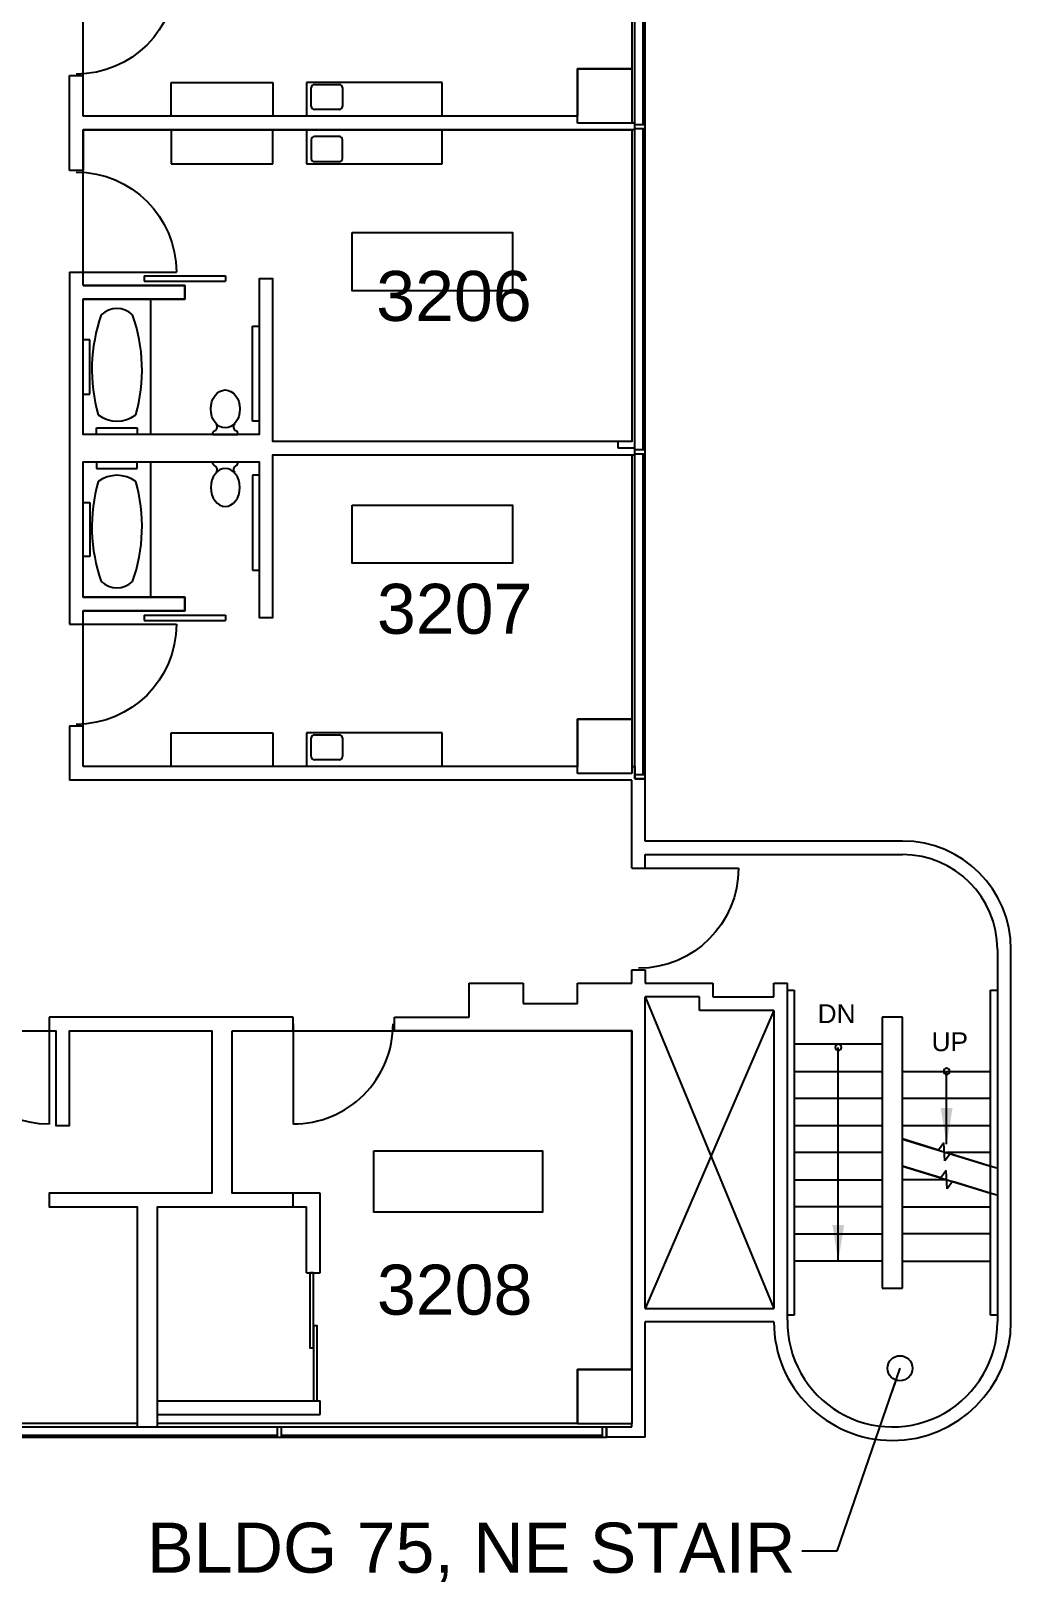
# Model space of a CAD drawing. Extents: x 338 to 7662, y 1527 to 4766.
# Drawn here: x 7192 to 7662, y 1643 to 2387 of the extents above; entities that cross this region are included whole.
import ezdxf

# ---------------------------------------------------------------- set-up
doc = ezdxf.new("R2010")
doc.units = 0
doc.header["$LTSCALE"] = 150
doc.header["$MEASUREMENT"] = 0
doc.layers.get('0').update_dxf_attribs({"linetype": 'CONTINUOUS'})
for name, color, linetype in [('A-ANNO-TEXT', 4, 'CONTINUOUS'), ('A-ANNO-TEXT-STAIR', 4, 'CONTINUOUS'), ('A-ANNO-TX192', 4, 'CONTINUOUS'), ('A-COLS', 5, 'CONTINUOUS'), ('A-DOOR', 2, 'CONTINUOUS'), ('A-FLOR-CASE', 3, 'CONTINUOUS'), ('A-FLOR-PFIX', 2, 'CONTINUOUS'), ('A-FLOR-STRS', 2, 'CONTINUOUS'), ('A-GLAZ', 2, 'CONTINUOUS'), ('A-GLAZ-SILL', 1, 'CONTINUOUS'), ('A-SHFT', 1, 'CONTINUOUS'), ('A-WALL-FULL', 6, 'CONTINUOUS'), ('X-MEDGAS', 5, 'CONTINUOUS')]:
    doc.layers.add(name, color=color, linetype=linetype)
doc.styles.add('ARIAL', font='arial.ttf')
doc.styles.get("Standard").update_dxf_attribs({"font": 'simplex'})
doc.dimstyles.new('DIM-96', dxfattribs={"dimscale": 96, "dimtxt": 0.18, "dimasz": 0.18, "dimexe": 0.18, "dimexo": 0.0625, "dimgap": 0.09, "dimtad": 0, "dimtih": 1, "dimtoh": 1, "dimdec": 4, "dimzin": 0, "dimdsep": 46, "dimlunit": 4, "dimtxsty": 'Standard', "dimcen": 0.09, "dimadec": 0, "dimazin": 0, "dimtfac": 1, "dimtdec": 4, "dimtofl": 0, "dimtmove": 2, "dimatfit": 3, "dimfxl": 0, "dimtolj": 1, "dimtzin": 0, "dimarcsym": 0})
doc.dimstyles.new('DIM1-4', dxfattribs={"dimscale": 48, "dimtxt": 0.09375, "dimasz": 0.125, "dimexe": 0.125, "dimexo": 0.09375, "dimgap": 0, "dimtad": 1, "dimdec": 4, "dimzin": 7, "dimdsep": 46, "dimlunit": 4, "dimtxsty": 'Standard', "dimcen": 2.25, "dimdle": 1.5, "dimadec": 0, "dimazin": 0, "dimtfac": 1, "dimtdec": 4, "dimtix": 1, "dimtofl": 0, "dimtmove": 2, "dimatfit": 3, "dimfxl": 0, "dimtolj": 1, "dimtzin": 0, "dimarcsym": 0})

# ---------------------------------------------------------------- blocks, each defined once
blk = doc.blocks.new('window')
at = {"layer": 'A-GLAZ'}
for p, q in [((0, 5), (0, 0)), ((2, 5), (2, 0)), ((2, 1), (156, 1))]:
    blk.add_line(p, q, dxfattribs=at)
at = {"layer": 'A-GLAZ', "linetype": 'Continuous'}
for p, q in [((0, 5), (2, 5)), ((0, 0), (2, 0))]:
    blk.add_line(p, q, dxfattribs=at)
at = {"layer": 'A-GLAZ-SILL'}
for p, q in [((2, 5), (156, 5)), ((2, 0), (156, 0))]:
    blk.add_line(p, q, dxfattribs=at)

msp = doc.modelspace()

# ---------------------------------------------------------------- linework, layer by layer
at = {"layer": 'A-ANNO-TEXT', "linetype": 'Continuous'}
for p, q in [((7627.14, 1850.27), (7610, 1855.57)), ((7629.79, 1853.76), (7627.14, 1850.27)), ((7630.22, 1845), (7629.79, 1853.76)), ((7632.87, 1848.49), (7630.22, 1845)), ((7655.12, 1841.61), (7632.87, 1848.49)), ((7628.26, 1836.88), (7610, 1842.5)), ((7630.9, 1840.38), (7628.26, 1836.88)), ((7631.35, 1831.62), (7630.9, 1840.38)), ((7633.99, 1835.12), (7631.35, 1831.62)), ((7655.12, 1828.62), (7633.99, 1835.12))]:
    msp.add_line(p, q, dxfattribs=at)
at = {"layer": 'A-ANNO-TEXT'}
for centre, start, end in [((7579.12, 1899.5), 90, 270), ((7579.12, 1899.5), 270, 90), ((7631.12, 1888), 90, 270), ((7631.12, 1888), 270, 90)]:
    msp.add_arc(centre, 1.5, start, end, dxfattribs=at)
at = {"layer": 'A-COLS'}
for p, q in [((7454, 2343), (7454, 2369)), ((7454, 2369), (7480, 2369)), ((7480, 2343), (7454, 2343)), ((7454, 2057), (7480, 2057)), ((7454, 2031), (7454, 2057)), ((7480, 2031), (7454, 2031)), ((7454, 1745), (7480, 1745)), ((7454, 1719), (7454, 1745))]:
    msp.add_line(p, q, dxfattribs=at)
at = {"layer": 'A-COLS', "linetype": 'Continuous'}
for p, q in [((7480, 2369), (7480, 2343)), ((7480, 2057), (7480, 2031)), ((7480, 1745), (7480, 1719)), ((7454, 1719), (7480, 1719))]:
    msp.add_line(p, q, dxfattribs=at)
at = {"layer": 'A-DOOR'}
for p, q in [((7213.5, 2271.5), (7261.5, 2271.5)), ((7246.1, 2269.64), (7285.09, 2269.64)), ((7246.1, 2269.64), (7246.1, 2267.14)), ((7246.1, 2267.14), (7285.09, 2267.14)), ((7285.09, 2269.64), (7285.09, 2267.14)), ((7246.1, 2106.87), (7246.1, 2104.37)), ((7246.1, 2106.87), (7285.09, 2106.87)), ((7285.09, 2106.87), (7285.09, 2104.37)), ((7213.5, 2102.5), (7261.5, 2102.5)), ((7246.1, 2104.37), (7285.09, 2104.37)), ((7483.25, 1985.5), (7531.25, 1985.5)), ((7200.5, 1910.75), (7200.5, 1862.75)), ((7317.5, 1910.75), (7317.5, 1862.75))]:
    msp.add_line(p, q, dxfattribs=at)
for points in [[(7325.5, 1791.41), (7325.5, 1755.41), (7327.25, 1755.41), (7327.25, 1791.41), (7325.5, 1791.41)], [(7327.25, 1765.88), (7327.25, 1729.88), (7329, 1729.88), (7329, 1765.88), (7327.25, 1765.88)]]:
    msp.add_lwpolyline(points, dxfattribs=at)
at = {"layer": 'A-DOOR', "extrusion": (0, 0, -1)}
for centre, start_param, end_param in [((7213.5, 2414.5), 0.785398, 2.356194), ((7213.5, 2271.5), 5.497787, 7.068583), ((7213.5, 2102.5), 0.785398, 2.356194), ((7483.25, 1985.5), 0.785398, 2.356194)]:
    msp.add_ellipse(centre, major_axis=(33.94, 33.94), ratio=1, start_param=start_param, end_param=end_param, dxfattribs=at)
at = {"layer": 'A-DOOR'}
for centre, start_param, end_param in [((7200.5, 1910.75), 0.785398, 2.356194), ((7317.5, 1910.75), 2.356194, 3.926991)]:
    msp.add_ellipse(centre, major_axis=(-33.94, 33.94), ratio=1, start_param=start_param, end_param=end_param, dxfattribs=at)
at = {"layer": 'A-FLOR-CASE'}
for p, q in [((7259, 2346.25), (7259, 2362.5)), ((7259, 2362.5), (7307.75, 2362.5)), ((7307.75, 2362.5), (7307.75, 2346.25)), ((7389, 2362.5), (7324, 2362.5)), ((7324, 2362.5), (7324, 2346.25)), ((7389, 2346.25), (7389, 2362.5)), ((7259, 2339.75), (7259, 2323.5)), ((7307.75, 2323.5), (7307.75, 2339.75)), ((7324, 2339.75), (7324, 2323.5)), ((7389, 2323.5), (7389, 2339.75)), ((7259, 2323.5), (7307.75, 2323.5)), ((7324, 2323.5), (7389, 2323.5)), ((7259, 2050.5), (7307.75, 2050.5)), ((7259, 2034.25), (7259, 2050.5)), ((7307.75, 2050.5), (7307.75, 2034.25)), ((7324, 2050.5), (7324, 2034.25)), ((7389, 2050.5), (7324, 2050.5)), ((7389, 2034.25), (7389, 2050.5))]:
    msp.add_line(p, q, dxfattribs=at)
at = {"layer": 'A-FLOR-PFIX'}
for p, q in [((7326.25, 2351), (7326.25, 2360)), ((7327.75, 2361.5), (7339.75, 2361.5)), ((7341.25, 2360), (7341.25, 2351)), ((7339.75, 2349.5), (7327.75, 2349.5)), ((7326.25, 2335), (7326.25, 2326)), ((7339.75, 2336.5), (7327.75, 2336.5)), ((7341.25, 2326), (7341.25, 2335)), ((7327.75, 2324.5), (7339.75, 2324.5)), ((7249.25, 2193.5), (7249.25, 2258.5)), ((7298, 2245.5), (7301.25, 2245.5)), ((7298, 2200), (7298, 2245.5)), ((7220, 2239), (7216.75, 2239)), ((7220, 2213), (7220, 2239)), ((7216.75, 2213), (7220, 2213)), ((7223.25, 2196.75), (7242.75, 2196.75)), ((7223.25, 2193.5), (7223.25, 2196.75)), ((7242.75, 2196.75), (7242.75, 2193.5)), ((7301.25, 2200), (7298, 2200)), ((7279, 2193.5), (7291, 2193.5)), ((7223.25, 2180.5), (7223.25, 2177.25)), ((7242.75, 2177.25), (7242.75, 2180.5)), ((7249.25, 2115.5), (7249.25, 2180.5)), ((7279, 2180.5), (7291, 2180.5)), ((7223.25, 2177.25), (7242.75, 2177.25)), ((7298, 2174), (7298, 2128.5)), ((7301.25, 2174), (7298, 2174)), ((7216.75, 2161), (7220, 2161)), ((7220, 2161), (7220, 2135)), ((7220, 2135), (7216.75, 2135)), ((7298, 2128.5), (7301.25, 2128.5)), ((7326.25, 2039), (7326.25, 2048)), ((7327.75, 2049.5), (7339.75, 2049.5)), ((7341.25, 2048), (7341.25, 2039)), ((7339.75, 2037.5), (7327.75, 2037.5))]:
    msp.add_line(p, q, dxfattribs=at)
for centre, radius, start, end in [((7327.75, 2360), 1.5, 90, 180), ((7339.75, 2360), 1.5, 0, 90), ((7327.75, 2351), 1.5, 180, 270), ((7339.75, 2351), 1.5, 270, 0), ((7327.75, 2335), 1.5, 90, 180), ((7339.75, 2335), 1.5, 0, 90), ((7327.75, 2326), 1.5, 180, 270), ((7339.75, 2326), 1.5, 270, 0), ((7299.75, 2224.66), 78.78, 160.46542, 195.95476), ((7233, 2243.12), 10.88, 46.39718, 133.60282), ((7166.25, 2224.66), 78.78, 344.04524, 19.53458), ((7233, 2215), 15, 233.1301, 306.8699), ((7280.5, 2194), 1.58, 108.43495, 198.43495), ((7279.3, 2197.2), 1.83, 292.3004, 45.65598), ((7290.67, 2197.17), 1.79, 131.74287, 248.20125), ((7289.5, 2194), 1.58, 341.56505, 71.56505), ((7280.5, 2180), 1.58, 161.56505, 251.56505), ((7289.5, 2180), 1.58, 288.43495, 18.43495), ((7233, 2159), 15, 53.1301, 126.8699), ((7279.3, 2176.8), 1.83, 314.34402, 67.6996), ((7290.67, 2176.83), 1.79, 111.79875, 228.25713), ((7299.75, 2149.34), 78.78, 164.04524, 199.53458), ((7166.25, 2149.34), 78.78, 340.46542, 15.95476), ((7233, 2130.88), 10.88, 226.39718, 313.60282), ((7327.75, 2048), 1.5, 90, 180), ((7339.75, 2048), 1.5, 0, 90), ((7327.75, 2039), 1.5, 180, 270), ((7339.75, 2039), 1.5, 270, 0)]:
    msp.add_arc(centre, radius, start, end, dxfattribs=at)
msp.add_ellipse((7285, 2205.83), major_axis=(0, -9.1), ratio=0.769231, dxfattribs=at)
at = {"layer": 'A-FLOR-PFIX', "extrusion": (0, 0, -1)}
msp.add_ellipse((7285, 2168.17), major_axis=(0, 9.1), ratio=0.769231, dxfattribs=at)
at = {"layer": 'A-FLOR-STRS'}
for p, q in [((7554.75, 1927), (7558, 1927)), ((7558, 1927), (7558, 1771)), ((7652.25, 1927), (7655.5, 1927)), ((7652.25, 1771), (7652.25, 1927)), ((7600.25, 1901), (7558, 1901)), ((7558, 1888), (7600.25, 1888)), ((7610, 1888), (7652.25, 1888)), ((7600.25, 1875), (7558, 1875)), ((7652.25, 1875), (7610, 1875)), ((7558, 1862), (7600.25, 1862)), ((7610, 1862), (7652.25, 1862)), ((7610, 1855.5), (7652.25, 1842.5)), ((7600.25, 1849), (7558, 1849)), ((7652.25, 1849), (7631.12, 1849)), ((7610, 1842.5), (7652.25, 1829.5)), ((7558, 1836), (7600.25, 1836)), ((7631.12, 1836), (7610, 1836)), ((7600.25, 1823), (7558, 1823)), ((7610, 1823), (7652.25, 1823)), ((7558, 1810), (7600.25, 1810)), ((7652.25, 1810), (7610, 1810)), ((7600.25, 1797), (7558, 1797)), ((7610, 1797), (7652.25, 1797)), ((7558, 1771), (7554.75, 1771)), ((7655.5, 1771), (7652.25, 1771))]:
    msp.add_line(p, q, dxfattribs=at)
at = {"layer": 'A-GLAZ'}
for p, q in [((7465.87, 1717.5), (7465.87, 1712.5)), ((7467.87, 1717.5), (7467.87, 1712.5))]:
    msp.add_line(p, q, dxfattribs=at)
at = {"layer": 'A-GLAZ', "linetype": 'Continuous'}
for p, q in [((7465.87, 1717.5), (7467.87, 1717.5)), ((7465.87, 1712.5), (7467.87, 1712.5))]:
    msp.add_line(p, q, dxfattribs=at)
at = {"layer": 'A-SHFT'}
for p, q in [((7486.5, 1923.75), (7548.25, 1774.25)), ((7548.25, 1917.25), (7486.5, 1774.25))]:
    msp.add_line(p, q, dxfattribs=at)
at = {"layer": 'A-WALL-FULL'}
for p, q in [((7210.25, 2365.75), (7216.75, 2365.75)), ((7210.25, 2320.25), (7210.25, 2365.75)), ((7216.75, 2346.25), (7216.75, 2365.75)), ((7454, 2346.25), (7216.75, 2346.25)), ((7216.75, 2339.75), (7216.75, 2320.25)), ((7481.5, 2339.75), (7216.75, 2339.75)), ((7481.5, 2343), (7480, 2343)), ((7481.5, 2339.75), (7481.5, 2343)), ((7216.75, 2320.25), (7210.25, 2320.25)), ((7210.25, 2271.5), (7216.75, 2271.5)), ((7210.25, 2271.5), (7210.25, 2102.5)), ((7216.75, 2265), (7216.75, 2271.5)), ((7216.75, 2265), (7265.5, 2265)), ((7265.5, 2265), (7265.5, 2258.5)), ((7301.25, 2268.25), (7301.25, 2193.5)), ((7307.75, 2268.25), (7301.25, 2268.25)), ((7307.75, 2190.25), (7307.75, 2268.25)), ((7265.5, 2258.5), (7216.75, 2258.5)), ((7216.75, 2193.5), (7216.75, 2258.5)), ((7301.25, 2193.5), (7216.75, 2193.5)), ((7473.5, 2190.25), (7307.75, 2190.25)), ((7473.5, 2187), (7473.5, 2190.25)), ((7216.75, 2115.5), (7216.75, 2180.5)), ((7216.75, 2180.5), (7301.25, 2180.5)), ((7301.25, 2180.5), (7301.25, 2105.75)), ((7307.75, 2105.75), (7307.75, 2183.75)), ((7307.75, 2183.75), (7481.5, 2183.75)), ((7481.5, 2187), (7473.5, 2187)), ((7481.5, 2183.75), (7481.5, 2187)), ((7216.75, 2115.5), (7265.5, 2115.5)), ((7265.5, 2115.5), (7265.5, 2109)), ((7265.5, 2109), (7216.75, 2109)), ((7216.75, 2102.5), (7216.75, 2109)), ((7210.25, 2102.5), (7216.75, 2102.5)), ((7301.25, 2105.75), (7307.75, 2105.75)), ((7210.25, 2053.75), (7216.75, 2053.75)), ((7210.25, 2053.75), (7210.25, 2027.75)), ((7216.75, 2034.25), (7216.75, 2053.75)), ((7454, 2034.25), (7216.75, 2034.25)), ((7480, 2034.25), (7481.5, 2034.25)), ((7481.5, 2034.25), (7481.5, 2028.38)), ((7480, 2027.75), (7210.25, 2027.75)), ((7480, 1985.5), (7480, 2027.75)), ((7486.5, 2028.38), (7481.5, 2028.38)), ((7486.5, 1998.5), (7486.5, 2028.38)), ((7610, 1998.5), (7486.5, 1998.5)), ((7486.5, 1985.5), (7486.5, 1992)), ((7486.5, 1992), (7610, 1992)), ((7480, 1985.5), (7486.5, 1985.5)), ((7655.5, 1946.5), (7655.5, 1767.75)), ((7662, 1767.75), (7662, 1946.5)), ((7480, 1936.75), (7486.5, 1936.75)), ((7480, 1930.25), (7480, 1936.75)), ((7486.5, 1936.75), (7486.5, 1930.25)), ((7402, 1930.25), (7428, 1930.25)), ((7402, 1914), (7402, 1930.25)), ((7428, 1930.25), (7428, 1920.5)), ((7454, 1930.25), (7480, 1930.25)), ((7454, 1920.5), (7454, 1930.25)), ((7486.5, 1930.25), (7519, 1930.25)), ((7519, 1930.25), (7519, 1923.75)), ((7548.25, 1930.25), (7554.75, 1930.25)), ((7548.25, 1923.75), (7548.25, 1930.25)), ((7554.75, 1768.62), (7554.75, 1930.25)), ((7428, 1920.5), (7454, 1920.5)), ((7486.5, 1774.25), (7486.5, 1923.75)), ((7512.5, 1923.75), (7486.5, 1923.75)), ((7512.5, 1917.25), (7512.5, 1923.75)), ((7519, 1923.75), (7548.25, 1923.75)), ((7317.5, 1914), (7200.5, 1914)), ((7200.5, 1914), (7200.5, 1907.5)), ((7317.5, 1907.5), (7317.5, 1914)), ((7366.25, 1914), (7402, 1914)), ((7366.25, 1907.5), (7366.25, 1914)), ((7548.25, 1917.25), (7512.5, 1917.25)), ((7548.25, 1917.25), (7548.25, 1774.25)), ((7600.25, 1914), (7600.25, 1784)), ((7610, 1914), (7600.25, 1914)), ((7610, 1784), (7610, 1914)), ((7200.5, 1907.5), (7203.75, 1907.5)), ((7203.75, 1907.5), (7203.75, 1862)), ((7210.25, 1907.5), (7278.5, 1907.5)), ((7210.25, 1862), (7210.25, 1907.5)), ((7278.5, 1907.5), (7278.5, 1829.5)), ((7288.25, 1907.5), (7317.5, 1907.5)), ((7288.25, 1829.5), (7288.25, 1907.5)), ((7480, 1907.5), (7366.25, 1907.5)), ((7480, 1745), (7480, 1907.5)), ((7203.75, 1862), (7210.25, 1862)), ((7200.5, 1829.5), (7200.5, 1823)), ((7278.5, 1829.5), (7200.5, 1829.5)), ((7330.5, 1829.5), (7288.25, 1829.5)), ((7330.5, 1791.41), (7330.5, 1829.5)), ((7200.5, 1823), (7242.75, 1823)), ((7242.75, 1823), (7242.75, 1717.5)), ((7252.5, 1823), (7324, 1823)), ((7252.5, 1729.88), (7252.5, 1823)), ((7324, 1791.41), (7324, 1823)), ((7600.25, 1784), (7610, 1784)), ((7486.5, 1774.25), (7548.25, 1774.25)), ((7486.5, 1712.5), (7486.5, 1767.75)), ((7548.24, 1767.75), (7486.5, 1767.75)), ((7252.5, 1717.5), (7252.5, 1723.38)), ((7242.75, 1717.5), (7252.5, 1717.5)), ((7467.87, 1712.5), (7467.87, 1717.5)), ((7467.87, 1717.5), (7480, 1717.5)), ((7486.5, 1712.5), (7467.87, 1712.5)), ((7480, 1717.5), (7480, 1719))]:
    msp.add_line(p, q, dxfattribs=at)
for points in [[(7324, 1791.41), (7330.5, 1791.41)], [(7252.5, 1729.88), (7330.5, 1729.88)], [(7330.5, 1723.38), (7330.5, 1729.88)], [(7252.5, 1723.38), (7330.5, 1723.38)]]:
    msp.add_lwpolyline(points, dxfattribs=at)
for centre, radius, start, end in [((7610, 1946.5), 52, 0, 90), ((7610, 1946.5), 45.5, 0, 90), ((7605.12, 1767.8), 56.88, 180.05014, 0), ((7605.12, 1767.8), 50.38, 179.07172, 0)]:
    msp.add_arc(centre, radius, start, end, dxfattribs=at)
at = {"layer": 'X-MEDGAS'}
for points in [[(7216.75, 2346.25), (7216.75, 2421), (7265.5, 2421), (7265.5, 2427.5), (7216.75, 2427.5), (7216.75, 2492.5), (7301.25, 2492.5), (7301.25, 2417.75), (7307.75, 2417.75), (7307.75, 2495.75), (7480, 2495.75), (7480, 2369), (7454, 2369), (7454, 2346.25)], [(7216.75, 2265), (7216.75, 2339.75), (7480, 2339.75), (7480, 2190.25), (7307.75, 2190.25), (7307.75, 2268.25), (7301.25, 2268.25), (7301.25, 2193.5), (7216.75, 2193.5), (7216.75, 2258.5), (7265.5, 2258.5), (7265.5, 2265)], [(7345.9, 2290.43), (7422.79, 2290.43), (7422.79, 2262.49), (7345.9, 2262.49)], [(7216.75, 2034.25), (7216.75, 2109), (7265.5, 2109), (7265.5, 2115.5), (7216.75, 2115.5), (7216.75, 2180.5), (7301.25, 2180.5), (7301.25, 2105.75), (7307.75, 2105.75), (7307.75, 2183.75), (7480, 2183.75), (7480, 2057), (7454, 2057), (7454, 2034.25)], [(7345.9, 2159.71), (7422.79, 2159.71), (7422.79, 2131.77), (7345.9, 2131.77)], [(7054.25, 1907.5), (7203.75, 1907.5), (7203.75, 1862), (7210.25, 1862), (7210.25, 1907.5), (7278.5, 1907.5), (7278.5, 1829.5), (7200.5, 1829.5), (7200.5, 1823), (7242.75, 1823), (7242.75, 1719), (7168, 1719), (7168, 1745), (7142, 1745), (7142, 1719), (7054.25, 1719)], [(7288.25, 1907.5), (7480, 1907.5), (7480, 1745), (7454, 1745), (7454, 1719), (7252.5, 1719), (7252.5, 1823), (7317.5, 1823), (7317.5, 1829.5), (7288.25, 1829.5)], [(7356.34, 1849.91), (7437.22, 1849.91), (7437.22, 1820.48), (7356.34, 1820.48)]]:
    msp.add_lwpolyline(points, close=True, dxfattribs=at)

# ---------------------------------------------------------------- block references
for p in [(7153.87, 1712.5), (7309.87, 1712.5)]:
    msp.add_blockref('window', p)
at = {"layer": 'A-WALL-FULL', "rotation": 90}
for p in [(7486.5, 2340.38), (7486.5, 2184.38), (7486.5, 2028.38)]:
    msp.add_blockref('window', p, dxfattribs=at)

# ---------------------------------------------------------------- texts
at = {"layer": 'A-ANNO-TEXT', "char_height": 9, "attachment_point": 8, "style": 'ARIAL'}
for s, insert, width in [('DN', (7578.32, 1911.16), 30.5), ('UP', (7632.66, 1897.58), 30.516)]:
    msp.add_mtext(s, dxfattribs=dict(at, insert=insert, width=width))
at = {"layer": 'A-ANNO-TEXT-STAIR', "style": 'ARIAL'}
msp.add_text('BLDG 75, NE STAIR', height=24, dxfattribs=at).set_placement((7247.45, 1647.47))
at = {"layer": 'A-ANNO-TX192', "style": 'ARIAL'}
for s, p in [('3206', (7357.41, 2248.05)), ('3207', (7357.76, 2097.95)), ('3208', (7357.76, 1771.27))]:
    msp.add_text(s, height=24, dxfattribs=at).set_placement(p)

# ---------------------------------------------------------------- leaders
at = {"layer": 'A-ANNO-TEXT'}
for points in [[(7579.12, 1797), (7579.12, 1899.5)], [(7631.12, 1853.14), (7631.12, 1888)]]:
    msp.add_leader(points, dimstyle='DIM-96', override={"dimgap": 0.09, "dimtad": 0}, dxfattribs=at)
at = {"layer": 'A-ANNO-TEXT-STAIR'}
msp.add_leader([(7608.73, 1745.57), (7578.49, 1657.85), (7561.6, 1657.85)], dimstyle='DIM1-4', override={"dimscale": 96, "dimgap": 0, "dimtad": 0, "dimldrblk": 'DotBlank'}, dxfattribs=at)

doc.saveas('drawing.dxf')
